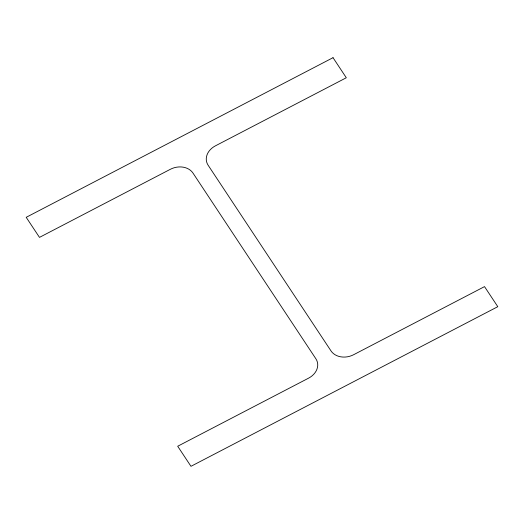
<?xml version="1.0" encoding="UTF-8"?>
<svg xmlns="http://www.w3.org/2000/svg" width="524" height="524" viewBox="0 0 524 524"><rect width="100%" height="100%" fill="white"/><g stroke="black" fill="none" stroke-linecap="round" stroke-linejoin="round"><path stroke-width="0.79" d="M333.028 57.686L26.2 217.316L39.477 237.385L170.379 169.278A17.03 13.65 -16.1 0 1 192.983 173.077L315.887 358.796A17.03 13.65 -16.1 0 1 308.597 378.145L177.695 446.245L190.972 466.314L497.8 306.684L484.523 286.615L353.621 354.722A17.03 13.65 -16.1 0 1 331.017 350.923L208.113 165.204A17.03 13.65 -16.1 0 1 215.403 145.855L346.305 77.755L333.028 57.686"/></g></svg>
